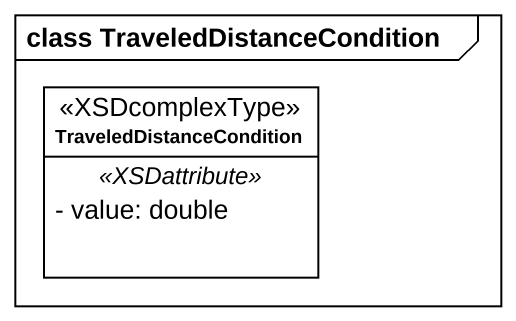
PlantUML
@startuml
mainframe class TraveledDistanceCondition
hide circle
hide empty members
skinparam classAttributeIconSize 0
class TraveledDistanceCondition <<XSDcomplexType>> {
  .. <<XSDattribute>> ..
  - value: double
}
@enduml
